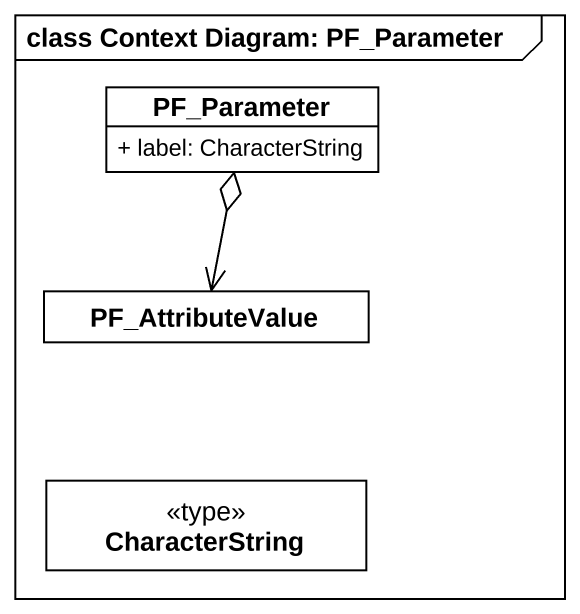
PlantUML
@startuml
mainframe class Context Diagram: PF_Parameter
hide circle
hide empty members
skinparam classAttributeIconSize 0
class PF_Parameter {
  + label: CharacterString
}
class PF_AttributeValue
class CharacterString <<type>>
PF_AttributeValue <-up-o PF_Parameter
@enduml
